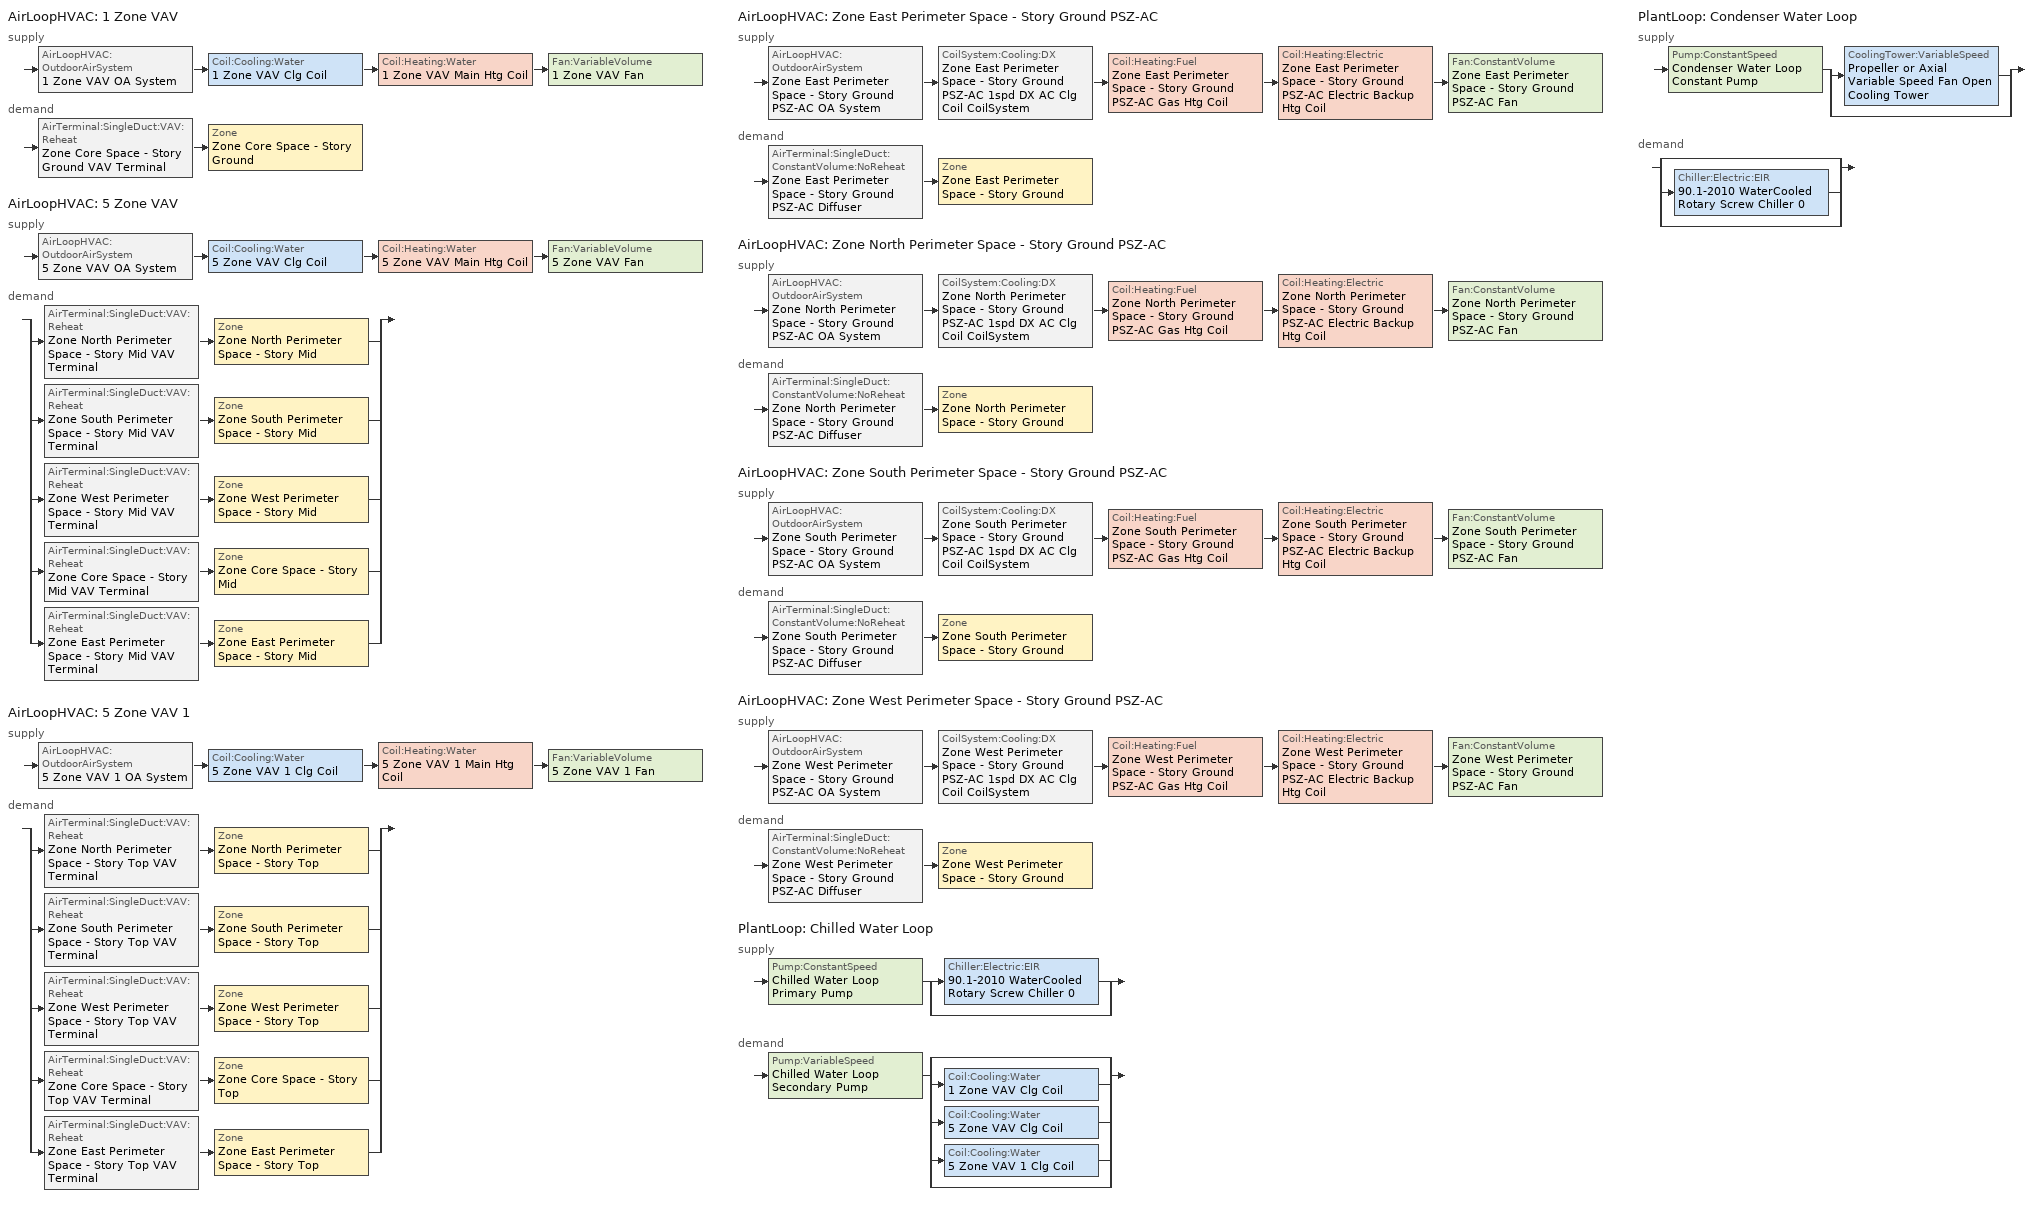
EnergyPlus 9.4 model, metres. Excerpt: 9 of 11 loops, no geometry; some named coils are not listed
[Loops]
AirLoopHVAC '1 Zone VAV'
 supply: AirLoopHVAC:OutdoorAirSystem '1 Zone VAV OA System' > Coil:Cooling:Water '1 Zone VAV Clg Coil' > Coil:Heating:Water '1 Zone VAV Main Htg Coil' > Fan:VariableVolume '1 Zone VAV Fan'
 demand: AirTerminal:SingleDuct:VAV:Reheat 'Zone Core Space - Story Ground VAV Terminal' > Zone 'Zone Core Space - Story Ground'
AirLoopHVAC '5 Zone VAV'
 supply: AirLoopHVAC:OutdoorAirSystem '5 Zone VAV OA System' > Coil:Cooling:Water '5 Zone VAV Clg Coil' > Coil:Heating:Water '5 Zone VAV Main Htg Coil' > Fan:VariableVolume '5 Zone VAV Fan'
 demand: split
  | AirTerminal:SingleDuct:VAV:Reheat 'Zone North Perimeter Space - Story Mid VAV Terminal' > Zone 'Zone North Perimeter Space - Story Mid'
  | AirTerminal:SingleDuct:VAV:Reheat 'Zone South Perimeter Space - Story Mid VAV Terminal' > Zone 'Zone South Perimeter Space - Story Mid'
  | AirTerminal:SingleDuct:VAV:Reheat 'Zone West Perimeter Space - Story Mid VAV Terminal' > Zone 'Zone West Perimeter Space - Story Mid'
  | AirTerminal:SingleDuct:VAV:Reheat 'Zone Core Space - Story Mid VAV Terminal' > Zone 'Zone Core Space - Story Mid'
  | AirTerminal:SingleDuct:VAV:Reheat 'Zone East Perimeter Space - Story Mid VAV Terminal' > Zone 'Zone East Perimeter Space - Story Mid'
AirLoopHVAC '5 Zone VAV 1'
 supply: AirLoopHVAC:OutdoorAirSystem '5 Zone VAV 1 OA System' > Coil:Cooling:Water '5 Zone VAV 1 Clg Coil' > Coil:Heating:Water '5 Zone VAV 1 Main Htg Coil' > Fan:VariableVolume '5 Zone VAV 1 Fan'
 demand: split
  | AirTerminal:SingleDuct:VAV:Reheat 'Zone North Perimeter Space - Story Top VAV Terminal' > Zone 'Zone North Perimeter Space - Story Top'
  | AirTerminal:SingleDuct:VAV:Reheat 'Zone South Perimeter Space - Story Top VAV Terminal' > Zone 'Zone South Perimeter Space - Story Top'
  | AirTerminal:SingleDuct:VAV:Reheat 'Zone West Perimeter Space - Story Top VAV Terminal' > Zone 'Zone West Perimeter Space - Story Top'
  | AirTerminal:SingleDuct:VAV:Reheat 'Zone Core Space - Story Top VAV Terminal' > Zone 'Zone Core Space - Story Top'
  | AirTerminal:SingleDuct:VAV:Reheat 'Zone East Perimeter Space - Story Top VAV Terminal' > Zone 'Zone East Perimeter Space - Story Top'
AirLoopHVAC 'Zone East Perimeter Space - Story Ground PSZ-AC'
 supply: AirLoopHVAC:OutdoorAirSystem 'Zone East Perimeter Space - Story Ground PSZ-AC OA System' > CoilSystem:Cooling:DX 'Zone East Perimeter Space - Story Ground PSZ-AC 1spd DX AC Clg Coil CoilSystem' > Coil:Heating:Fuel 'Zone East Perimeter Space - Story Ground PSZ-AC Gas Htg Coil' > Coil:Heating:Electric 'Zone East Perimeter Space - Story Ground PSZ-AC Electric Backup Htg Coil' > Fan:ConstantVolume 'Zone East Perimeter Space - Story Ground PSZ-AC Fan'
 demand: AirTerminal:SingleDuct:ConstantVolume:NoReheat 'Zone East Perimeter Space - Story Ground PSZ-AC Diffuser' > Zone 'Zone East Perimeter Space - Story Ground'
AirLoopHVAC 'Zone North Perimeter Space - Story Ground PSZ-AC'
 supply: AirLoopHVAC:OutdoorAirSystem 'Zone North Perimeter Space - Story Ground PSZ-AC OA System' > CoilSystem:Cooling:DX 'Zone North Perimeter Space - Story Ground PSZ-AC 1spd DX AC Clg Coil CoilSystem' > Coil:Heating:Fuel 'Zone North Perimeter Space - Story Ground PSZ-AC Gas Htg Coil' > Coil:Heating:Electric 'Zone North Perimeter Space - Story Ground PSZ-AC Electric Backup Htg Coil' > Fan:ConstantVolume 'Zone North Perimeter Space - Story Ground PSZ-AC Fan'
 demand: AirTerminal:SingleDuct:ConstantVolume:NoReheat 'Zone North Perimeter Space - Story Ground PSZ-AC Diffuser' > Zone 'Zone North Perimeter Space - Story Ground'
AirLoopHVAC 'Zone South Perimeter Space - Story Ground PSZ-AC'
 supply: AirLoopHVAC:OutdoorAirSystem 'Zone South Perimeter Space - Story Ground PSZ-AC OA System' > CoilSystem:Cooling:DX 'Zone South Perimeter Space - Story Ground PSZ-AC 1spd DX AC Clg Coil CoilSystem' > Coil:Heating:Fuel 'Zone South Perimeter Space - Story Ground PSZ-AC Gas Htg Coil' > Coil:Heating:Electric 'Zone South Perimeter Space - Story Ground PSZ-AC Electric Backup Htg Coil' > Fan:ConstantVolume 'Zone South Perimeter Space - Story Ground PSZ-AC Fan'
 demand: AirTerminal:SingleDuct:ConstantVolume:NoReheat 'Zone South Perimeter Space - Story Ground PSZ-AC Diffuser' > Zone 'Zone South Perimeter Space - Story Ground'
AirLoopHVAC 'Zone West Perimeter Space - Story Ground PSZ-AC'
 supply: AirLoopHVAC:OutdoorAirSystem 'Zone West Perimeter Space - Story Ground PSZ-AC OA System' > CoilSystem:Cooling:DX 'Zone West Perimeter Space - Story Ground PSZ-AC 1spd DX AC Clg Coil CoilSystem' > Coil:Heating:Fuel 'Zone West Perimeter Space - Story Ground PSZ-AC Gas Htg Coil' > Coil:Heating:Electric 'Zone West Perimeter Space - Story Ground PSZ-AC Electric Backup Htg Coil' > Fan:ConstantVolume 'Zone West Perimeter Space - Story Ground PSZ-AC Fan'
 demand: AirTerminal:SingleDuct:ConstantVolume:NoReheat 'Zone West Perimeter Space - Story Ground PSZ-AC Diffuser' > Zone 'Zone West Perimeter Space - Story Ground'
PlantLoop 'Chilled Water Loop'
 supply: Pump:ConstantSpeed 'Chilled Water Loop Primary Pump' > split
  | Chiller:Electric:EIR '90.1-2010 WaterCooled  Rotary Screw Chiller 0'
  | bypass
 demand: Pump:VariableSpeed 'Chilled Water Loop Secondary Pump' > split
  | bypass
  | Coil:Cooling:Water '1 Zone VAV Clg Coil'
  | Coil:Cooling:Water '5 Zone VAV Clg Coil'
  | Coil:Cooling:Water '5 Zone VAV 1 Clg Coil'
  | bypass
PlantLoop 'Condenser Water Loop'
 supply: Pump:ConstantSpeed 'Condenser Water Loop Constant Pump' > split
  | CoolingTower:VariableSpeed 'Propeller or Axial Variable Speed Fan Open Cooling Tower'
  | bypass
 demand: split
  | bypass
  | Chiller:Electric:EIR '90.1-2010 WaterCooled  Rotary Screw Chiller 0'
  | bypass
[ZoneControl:Thermostat] Temperature Difference Between Cutout And Setpoint {deltaC}=0
Name | Zone or ZoneList | Control Type Schedule | Control 1
Zone Core Space - Story Ground Thermostat | Zone Core Space - Story Ground | Zone Core Space - Story Ground Thermostat Schedule | Office WholeBuilding - Md Office - 90.1-2010 Thermostat
Zone Core Space - Story Mid Thermostat | Zone Core Space - Story Mid | Zone Core Space - Story Mid Thermostat Schedule | Office WholeBuilding - Md Office - 90.1-2010 Thermostat 1
Zone Core Space - Story Top Thermostat | Zone Core Space - Story Top | Zone Core Space - Story Top Thermostat Schedule | Office WholeBuilding - Md Office - 90.1-2010 Thermostat 2
Zone East Perimeter Space - Story Ground Thermostat | Zone East Perimeter Space - Story Ground | Zone East Perimeter Space - Story Ground Thermostat Schedule | Office WholeBuilding - Md Office - 90.1-2010 Thermostat 3
Zone East Perimeter Space - Story Mid Thermostat | Zone East Perimeter Space - Story Mid | Zone East Perimeter Space - Story Mid Thermostat Schedule | Office WholeBuilding - Md Office - 90.1-2010 Thermostat 4
Zone East Perimeter Space - Story Top Thermostat | Zone East Perimeter Space - Story Top | Zone East Perimeter Space - Story Top Thermostat Schedule | Office WholeBuilding - Md Office - 90.1-2010 Thermostat 5
Zone North Perimeter Space - Story Ground Thermostat | Zone North Perimeter Space - Story Ground | Zone North Perimeter Space - Story Ground Thermostat Schedule | Office WholeBuilding - Md Office - 90.1-2010 Thermostat 6
Zone North Perimeter Space - Story Mid Thermostat | Zone North Perimeter Space - Story Mid | Zone North Perimeter Space - Story Mid Thermostat Schedule | Office WholeBuilding - Md Office - 90.1-2010 Thermostat 7
Zone North Perimeter Space - Story Top Thermostat | Zone North Perimeter Space - Story Top | Zone North Perimeter Space - Story Top Thermostat Schedule | Office WholeBuilding - Md Office - 90.1-2010 Thermostat 8
Zone South Perimeter Space - Story Ground Thermostat | Zone South Perimeter Space - Story Ground | Zone South Perimeter Space - Story Ground Thermostat Schedule | Office WholeBuilding - Md Office - 90.1-2010 Thermostat 9
Zone South Perimeter Space - Story Mid Thermostat | Zone South Perimeter Space - Story Mid | Zone South Perimeter Space - Story Mid Thermostat Schedule | Office WholeBuilding - Md Office - 90.1-2010 Thermostat 10
Zone South Perimeter Space - Story Top Thermostat | Zone South Perimeter Space - Story Top | Zone South Perimeter Space - Story Top Thermostat Schedule | Office WholeBuilding - Md Office - 90.1-2010 Thermostat 11
Zone West Perimeter Space - Story Ground Thermostat | Zone West Perimeter Space - Story Ground | Zone West Perimeter Space - Story Ground Thermostat Schedule | Office WholeBuilding - Md Office - 90.1-2010 Thermostat 12
Zone West Perimeter Space - Story Mid Thermostat | Zone West Perimeter Space - Story Mid | Zone West Perimeter Space - Story Mid Thermostat Schedule | Office WholeBuilding - Md Office - 90.1-2010 Thermostat 13
Zone West Perimeter Space - Story Top Thermostat | Zone West Perimeter Space - Story Top | Zone West Perimeter Space - Story Top Thermostat Schedule | Office WholeBuilding - Md Office - 90.1-2010 Thermostat 14
[ThermostatSetpoint:DualSetpoint] Heating Setpoint Temperature Schedule=OfficeMedium HTGSETP_SCH_PACU_VAV_bot; Cooling Setpoint Temperature Schedule=OfficeMedium CLGSETP_SCH_NO_SETBACK
Office WholeBuilding - Md Office - 90.1-2010 Thermostat; Office WholeBuilding - Md Office - 90.1-2010 Thermostat 1; Office WholeBuilding - Md Office - 90.1-2010 Thermostat 2; Office WholeBuilding - Md Office - 90.1-2010 Thermostat 3; Office WholeBuilding - Md Office - 90.1-2010 Thermostat 4; Office WholeBuilding - Md Office - 90.1-2010 Thermostat 5; Office WholeBuilding - Md Office - 90.1-2010 Thermostat 6; Office WholeBuilding - Md Office - 90.1-2010 Thermostat 7; Office WholeBuilding - Md Office - 90.1-2010 Thermostat 8; Office WholeBuilding - Md Office - 90.1-2010 Thermostat 9; Office WholeBuilding - Md Office - 90.1-2010 Thermostat 10; Office WholeBuilding - Md Office - 90.1-2010 Thermostat 11; Office WholeBuilding - Md Office - 90.1-2010 Thermostat 12; Office WholeBuilding - Md Office - 90.1-2010 Thermostat 13; Office WholeBuilding - Md Office - 90.1-2010 Thermostat 14
[AirTerminal:SingleDuct:VAV:Reheat] Availability Schedule=Always On Discrete; Maximum Air Flow Rate {m3/s}=Autosize; Zone Minimum Air Flow Input Method=Constant; Constant Minimum Air Flow Fraction=0.2; Fixed Minimum Air Flow Rate {m3/s}=0; Maximum Hot Water or Steam Flow Rate {m3/s}=Autosize; Minimum Hot Water or Steam Flow Rate {m3/s}=0; Convergence Tolerance=0.001; Damper Heating Action=ReverseWithLimits; Maximum Flow per Zone Floor Area During Reheat {m3/s-m2}=Autocalculate; Maximum Flow Fraction During Reheat=0.5; Maximum Reheat Air Temperature {C}=40
Name | Reheat Coil
Zone Core Space - Story Ground VAV Terminal | Zone Core Space - Story Ground Reheat Coil
Zone Core Space - Story Mid VAV Terminal | Zone Core Space - Story Mid Reheat Coil
Zone Core Space - Story Top VAV Terminal | Zone Core Space - Story Top Reheat Coil
Zone East Perimeter Space - Story Mid VAV Terminal | Zone East Perimeter Space - Story Mid Reheat Coil
Zone East Perimeter Space - Story Top VAV Terminal | Zone East Perimeter Space - Story Top Reheat Coil
Zone North Perimeter Space - Story Mid VAV Terminal | Zone North Perimeter Space - Story Mid Reheat Coil
Zone North Perimeter Space - Story Top VAV Terminal | Zone North Perimeter Space - Story Top Reheat Coil
Zone South Perimeter Space - Story Mid VAV Terminal | Zone South Perimeter Space - Story Mid Reheat Coil
Zone South Perimeter Space - Story Top VAV Terminal | Zone South Perimeter Space - Story Top Reheat Coil
Zone West Perimeter Space - Story Mid VAV Terminal | Zone West Perimeter Space - Story Mid Reheat Coil
Zone West Perimeter Space - Story Top VAV Terminal | Zone West Perimeter Space - Story Top Reheat Coil
[Coil:Heating:Water] Availability Schedule=Always On Discrete; U-Factor Times Area Value {W/K}=Autosize; Maximum Water Flow Rate {m3/s}=Autosize; Performance Input Method=UFactorTimesAreaAndDesignWaterFlowRate; Rated Capacity {W}=Autosize; Rated Inlet Water Temperature {C}=82.2222; Rated Inlet Air Temperature {C}=7.22222; Rated Outlet Water Temperature {C}=71.1111; Rated Outlet Air Temperature {C}=12.7778; Rated Ratio for Air and Water Convection=0.5
1 Zone VAV Main Htg Coil; 5 Zone VAV Main Htg Coil; 5 Zone VAV 1 Main Htg Coil
[Zone equipment]
Zone Core Space - Story Ground: Zone Core Space - Story Ground VAV Terminal
Zone Core Space - Story Mid: Zone Core Space - Story Mid VAV Terminal
Zone Core Space - Story Top: Zone Core Space - Story Top VAV Terminal
Zone East Perimeter Space - Story Ground: Zone East Perimeter Space - Story Ground PSZ-AC Diffuser
Zone East Perimeter Space - Story Mid: Zone East Perimeter Space - Story Mid VAV Terminal
Zone East Perimeter Space - Story Top: Zone East Perimeter Space - Story Top VAV Terminal
Zone North Perimeter Space - Story Ground: Zone North Perimeter Space - Story Ground PSZ-AC Diffuser
Zone North Perimeter Space - Story Mid: Zone North Perimeter Space - Story Mid VAV Terminal
Zone North Perimeter Space - Story Top: Zone North Perimeter Space - Story Top VAV Terminal
Zone South Perimeter Space - Story Ground: Zone South Perimeter Space - Story Ground PSZ-AC Diffuser
Zone South Perimeter Space - Story Mid: Zone South Perimeter Space - Story Mid VAV Terminal
Zone South Perimeter Space - Story Top: Zone South Perimeter Space - Story Top VAV Terminal
Zone West Perimeter Space - Story Ground: Zone West Perimeter Space - Story Ground PSZ-AC Diffuser
Zone West Perimeter Space - Story Mid: Zone West Perimeter Space - Story Mid VAV Terminal
Zone West Perimeter Space - Story Top: Zone West Perimeter Space - Story Top VAV Terminal
[Sizing:Zone] Zone Cooling Design Supply Air Temperature Input Method=SupplyAirTemperature; Zone Cooling Design Supply Air Temperature {C}=12.7778; Zone Cooling Design Supply Air Temperature Difference {deltaC}=11.11; Zone Heating Design Supply Air Temperature Input Method=SupplyAirTemperature; Zone Heating Design Supply Air Temperature Difference {deltaC}=11.11; Zone Cooling Design Supply Air Humidity Ratio {kgWater/kgDryAir}=0.0085; Zone Heating Design Supply Air Humidity Ratio {kgWater/kgDryAir}=0.008; Design Specification Outdoor Air Object=Office WholeBuilding - Md Office Ventilation; Cooling Design Air Flow Rate {m3/s}=0; Cooling Minimum Air Flow per Zone Floor Area {m3/s-m2}=0.000762; Cooling Minimum Air Flow {m3/s}=0; Cooling Minimum Air Flow Fraction=0; Heating Design Air Flow Method=DesignDay; Heating Design Air Flow Rate {m3/s}=0; Heating Maximum Air Flow per Zone Floor Area {m3/s-m2}=0.002032; Heating Maximum Air Flow {m3/s}=0.141576; Heating Maximum Air Flow Fraction=0.3; Account for Dedicated Outdoor Air System=No
Name | Zone Heating Design Supply Air Temperature {C} | Cooling Design Air Flow Method
Zone Core Space - Story Ground; Zone Core Space - Story Mid; Zone Core Space - Story Top; Zone East Perimeter Space - Story Mid; Zone East Perimeter Space - Story Top; Zone North Perimeter Space - Story Mid; Zone North Perimeter Space - Story Top; Zone South Perimeter Space - Story Mid; Zone South Perimeter Space - Story Top; Zone West Perimeter Space - Story Mid; Zone West Perimeter Space - Story Top | 40 | DesignDayWithLimit
Zone East Perimeter Space - Story Ground; Zone North Perimeter Space - Story Ground; Zone South Perimeter Space - Story Ground; Zone West Perimeter Space - Story Ground | 50 | DesignDay
[Controller:MechanicalVentilation] Availability Schedule=Always On Discrete; Demand Controlled Ventilation=No; System Outdoor Air Method=ZoneSum; Design Specification Outdoor Air Object Name 1=Office WholeBuilding - Md Office Ventilation
1 Zone VAV Vent Controller: Zone or ZoneList Name 1=Zone Core Space - Story Ground
5 Zone VAV Vent Controller: Zone or ZoneList Name 1=Zone Core Space - Story Mid; Zone or ZoneList Name 2=Zone East Perimeter Space - Story Mid; Design Specification Outdoor Air Object Name 2=Office WholeBuilding - Md Office Ventilation; Zone or ZoneList Name 3=Zone North Perimeter Space - Story Mid; Design Specification Outdoor Air Object Name 3=Office WholeBuilding - Md Office Ventilation; Zone or ZoneList Name 4=Zone South Perimeter Space - Story Mid; Design Specification Outdoor Air Object Name 4=Office WholeBuilding - Md Office Ventilation; Zone or ZoneList Name 5=Zone West Perimeter Space - Story Mid; Design Specification Outdoor Air Object Name 5=Office WholeBuilding - Md Office Ventilation
5 Zone VAV 1 Vent Controller: Zone or ZoneList Name 1=Zone Core Space - Story Top; Zone or ZoneList Name 2=Zone East Perimeter Space - Story Top; Design Specification Outdoor Air Object Name 2=Office WholeBuilding - Md Office Ventilation; Zone or ZoneList Name 3=Zone North Perimeter Space - Story Top; Design Specification Outdoor Air Object Name 3=Office WholeBuilding - Md Office Ventilation; Zone or ZoneList Name 4=Zone South Perimeter Space - Story Top; Design Specification Outdoor Air Object Name 4=Office WholeBuilding - Md Office Ventilation; Zone or ZoneList Name 5=Zone West Perimeter Space - Story Top; Design Specification Outdoor Air Object Name 5=Office WholeBuilding - Md Office Ventilation
Controller Mechanical Ventilation 1: Zone or ZoneList Name 1=Zone East Perimeter Space - Story Ground
Controller Mechanical Ventilation 2: Zone or ZoneList Name 1=Zone North Perimeter Space - Story Ground
Controller Mechanical Ventilation 3: Zone or ZoneList Name 1=Zone South Perimeter Space - Story Ground
Controller Mechanical Ventilation 4: Zone or ZoneList Name 1=Zone West Perimeter Space - Story Ground
[DesignSpecification:OutdoorAir]
Office WholeBuilding - Md Office Ventilation: Outdoor Air Method=Sum; Outdoor Air Flow per Person {m3/s-person}=0; Outdoor Air Flow per Zone Floor Area {m3/s-m2}=0.0004318; Outdoor Air Flow per Zone {m3/s}=0; Outdoor Air Flow Air Changes per Hour {1/hr}=0
[AirTerminal:SingleDuct:ConstantVolume:NoReheat] Availability Schedule=Always On Discrete; Maximum Air Flow Rate {m3/s}=AutoSize
Zone East Perimeter Space - Story Ground PSZ-AC Diffuser; Zone North Perimeter Space - Story Ground PSZ-AC Diffuser; Zone South Perimeter Space - Story Ground PSZ-AC Diffuser; Zone West Perimeter Space - Story Ground PSZ-AC Diffuser
[AirLoopHVAC] Design Supply Air Flow Rate {m3/s}=AutoSize; Design Return Air Flow Fraction of Supply Air Flow=1
1 Zone VAV; 5 Zone VAV; 5 Zone VAV 1; Zone East Perimeter Space - Story Ground PSZ-AC; Zone North Perimeter Space - Story Ground PSZ-AC; Zone South Perimeter Space - Story Ground PSZ-AC; Zone West Perimeter Space - Story Ground PSZ-AC
[Sizing:System] Type of Load to Size On=Sensible; Design Outdoor Air Flow Rate {m3/s}=Autosize; Preheat Design Temperature {C}=7.22222; Preheat Design Humidity Ratio {kgWater/kgDryAir}=0.008; Precool Design Temperature {C}=12.7778; Precool Design Humidity Ratio {kgWater/kgDryAir}=0.008; Central Cooling Design Supply Air Temperature {C}=12.7778; Type of Zone Sum to Use=Coincident; 100% Outdoor Air in Cooling=No; 100% Outdoor Air in Heating=No; Central Cooling Design Supply Air Humidity Ratio {kgWater/kgDryAir}=0.0085; Central Heating Design Supply Air Humidity Ratio {kgWater/kgDryAir}=0.008; Cooling Supply Air Flow Rate Method=DesignDay; Cooling Supply Air Flow Rate {m3/s}=0; Cooling Supply Air Flow Rate Per Floor Area {m3/s-m2}=0.00996765; Cooling Fraction of Autosized Cooling Supply Air Flow Rate=1; Cooling Supply Air Flow Rate Per Unit Cooling Capacity {m3/s-W}=3.94755e-05; Heating Supply Air Flow Rate Method=DesignDay; Heating Supply Air Flow Rate {m3/s}=0; Heating Supply Air Flow Rate Per Floor Area {m3/s-m2}=0.00996765; Heating Fraction of Autosized Heating Supply Air Flow Rate=1; Heating Fraction of Autosized Cooling Supply Air Flow Rate=1; Heating Supply Air Flow Rate Per Unit Heating Capacity {m3/s-W}=3.15882e-05; System Outdoor Air Method=ZoneSum; Zone Maximum Outdoor Air Fraction=1; Cooling Design Capacity Method=CoolingDesignCapacity; Cooling Design Capacity {W}=Autosize; Cooling Design Capacity Per Floor Area {W/m2}=234.7; Fraction of Autosized Cooling Design Capacity=1; Heating Design Capacity Method=HeatingDesignCapacity; Heating Design Capacity {W}=Autosize; Heating Design Capacity Per Floor Area {W/m2}=157; Fraction of Autosized Heating Design Capacity=1; Central Cooling Capacity Control Method=OnOff
Name | Central Heating Maximum System Air Flow Ratio | Central Heating Design Supply Air Temperature {C}
1 Zone VAV; 5 Zone VAV; 5 Zone VAV 1 | 0.3 | 12.7778
Zone East Perimeter Space - Story Ground PSZ-AC; Zone North Perimeter Space - Story Ground PSZ-AC; Zone South Perimeter Space - Story Ground PSZ-AC; Zone West Perimeter Space - Story Ground PSZ-AC | 1 | 50
[Controller:WaterCoil] Control Variable=Temperature; Actuator Variable=Flow; Maximum Actuated Flow {m3/s}=Autosize; Minimum Actuated Flow {m3/s}=0
Name | Action | Controller Convergence Tolerance {deltaC}
1 Zone VAV Clg Coil Controller; 5 Zone VAV Clg Coil Controller; 5 Zone VAV 1 Clg Coil Controller | Reverse | Autosize
1 Zone VAV Main Htg Coil Controller; 5 Zone VAV Main Htg Coil Controller; 5 Zone VAV 1 Main Htg Coil Controller | Normal | 0.1
[Controller:OutdoorAir] Minimum Outdoor Air Flow Rate {m3/s}=Autosize; Maximum Outdoor Air Flow Rate {m3/s}=Autosize; Economizer Control Type=NoEconomizer; Economizer Control Action Type=ModulateFlow; Economizer Maximum Limit Dry-Bulb Temperature {C}=28; Economizer Maximum Limit Enthalpy {J/kg}=64000; Lockout Type=NoLockout; Minimum Limit Type=FixedMinimum; High Humidity Control=No; Control High Indoor Humidity Based on Outdoor Humidity Ratio=Yes; Heat Recovery Bypass Control Type=BypassWhenWithinEconomizerLimits
Name | Mechanical Ventilation Controller | Minimum Outdoor Air Schedule
1 Zone VAV OA Controller | 1 Zone VAV Vent Controller
5 Zone VAV OA Controller | 5 Zone VAV Vent Controller
5 Zone VAV 1 OA Controller | 5 Zone VAV 1 Vent Controller
Zone East Perimeter Space - Story Ground PSZ-AC OA System Controller | Controller Mechanical Ventilation 1 | Always On Discrete
Zone North Perimeter Space - Story Ground PSZ-AC OA System Controller | Controller Mechanical Ventilation 2 | Always On Discrete
Zone South Perimeter Space - Story Ground PSZ-AC OA System Controller | Controller Mechanical Ventilation 3 | Always On Discrete
Zone West Perimeter Space - Story Ground PSZ-AC OA System Controller | Controller Mechanical Ventilation 4 | Always On Discrete
[SetpointManager:MixedAir] Control Variable=Temperature
Name | Setpoint Node or NodeList
1 Zone VAV Mixed Air Node OS Default SPM | 1 Zone VAV Mixed Air Node
1 Zone VAV Clg Coil Outlet Air Node OS Default SPM | 1 Zone VAV Clg Coil Outlet Air Node
1 Zone VAV Main Htg Coil Outlet Air Node OS Default SPM | 1 Zone VAV Main Htg Coil Outlet Air Node
5 Zone VAV Mixed Air Node OS Default SPM | 5 Zone VAV Mixed Air Node
5 Zone VAV Clg Coil Outlet Air Node OS Default SPM | 5 Zone VAV Clg Coil Outlet Air Node
5 Zone VAV Main Htg Coil Outlet Air Node OS Default SPM | 5 Zone VAV Main Htg Coil Outlet Air Node
5 Zone VAV 1 Mixed Air Node OS Default SPM | 5 Zone VAV 1 Mixed Air Node
5 Zone VAV 1 Clg Coil Outlet Air Node OS Default SPM | 5 Zone VAV 1 Clg Coil Outlet Air Node
5 Zone VAV 1 Main Htg Coil Outlet Air Node OS Default SPM | 5 Zone VAV 1 Main Htg Coil Outlet Air Node
Zone East Perimeter Space - Story Ground PSZ-AC Mixed Air Node OS Default SPM | Zone East Perimeter Space - Story Ground PSZ-AC Mixed Air Node
Zone East Perimeter Space - Story Ground PSZ-AC 1spd DX AC Clg Coil Outlet Air Node OS Default SPM | Zone East Perimeter Space - Story Ground PSZ-AC 1spd DX AC Clg Coil Outlet Air Node
Zone East Perimeter Space - Story Ground PSZ-AC Gas Htg Coil Outlet Air Node OS Default SPM | Zone East Perimeter Space - Story Ground PSZ-AC Gas Htg Coil Outlet Air Node
Zone East Perimeter Space - Story Ground PSZ-AC Electric Backup Htg Coil Outlet Air Node OS Default SPM | Zone East Perimeter Space - Story Ground PSZ-AC Electric Backup Htg Coil Outlet Air Node
Zone North Perimeter Space - Story Ground PSZ-AC Mixed Air Node OS Default SPM | Zone North Perimeter Space - Story Ground PSZ-AC Mixed Air Node
Zone North Perimeter Space - Story Ground PSZ-AC 1spd DX AC Clg Coil Outlet Air Node OS Default SPM | Zone North Perimeter Space - Story Ground PSZ-AC 1spd DX AC Clg Coil Outlet Air Node
Zone North Perimeter Space - Story Ground PSZ-AC Gas Htg Coil Outlet Air Node OS Default SPM | Zone North Perimeter Space - Story Ground PSZ-AC Gas Htg Coil Outlet Air Node
Zone North Perimeter Space - Story Ground PSZ-AC Electric Backup Htg Coil Outlet Air Node OS Default SPM | Zone North Perimeter Space - Story Ground PSZ-AC Electric Backup Htg Coil Outlet Air Node
Zone South Perimeter Space - Story Ground PSZ-AC Mixed Air Node OS Default SPM | Zone South Perimeter Space - Story Ground PSZ-AC Mixed Air Node
Zone South Perimeter Space - Story Ground PSZ-AC 1spd DX AC Clg Coil Outlet Air Node OS Default SPM | Zone South Perimeter Space - Story Ground PSZ-AC 1spd DX AC Clg Coil Outlet Air Node
Zone South Perimeter Space - Story Ground PSZ-AC Gas Htg Coil Outlet Air Node OS Default SPM | Zone South Perimeter Space - Story Ground PSZ-AC Gas Htg Coil Outlet Air Node
Zone South Perimeter Space - Story Ground PSZ-AC Electric Backup Htg Coil Outlet Air Node OS Default SPM | Zone South Perimeter Space - Story Ground PSZ-AC Electric Backup Htg Coil Outlet Air Node
Zone West Perimeter Space - Story Ground PSZ-AC Mixed Air Node OS Default SPM | Zone West Perimeter Space - Story Ground PSZ-AC Mixed Air Node
Zone West Perimeter Space - Story Ground PSZ-AC 1spd DX AC Clg Coil Outlet Air Node OS Default SPM | Zone West Perimeter Space - Story Ground PSZ-AC 1spd DX AC Clg Coil Outlet Air Node
Zone West Perimeter Space - Story Ground PSZ-AC Gas Htg Coil Outlet Air Node OS Default SPM | Zone West Perimeter Space - Story Ground PSZ-AC Gas Htg Coil Outlet Air Node
Zone West Perimeter Space - Story Ground PSZ-AC Electric Backup Htg Coil Outlet Air Node OS Default SPM | Zone West Perimeter Space - Story Ground PSZ-AC Electric Backup Htg Coil Outlet Air Node
[Coil:Cooling:Water] Availability Schedule=Always On Discrete; Design Water Flow Rate {m3/s}=Autosize; Design Air Flow Rate {m3/s}=Autosize; Design Inlet Water Temperature {C}=Autosize; Design Inlet Air Temperature {C}=Autosize; Design Outlet Air Temperature {C}=Autosize; Design Inlet Air Humidity Ratio {kgWater/kgDryAir}=Autosize; Design Outlet Air Humidity Ratio {kgWater/kgDryAir}=Autosize; Type of Analysis=SimpleAnalysis; Heat Exchanger Configuration=CrossFlow
1 Zone VAV Clg Coil; 5 Zone VAV Clg Coil; 5 Zone VAV 1 Clg Coil
[Fan:VariableVolume] Availability Schedule=Always On Discrete; Fan Total Efficiency=0.62; Pressure Rise {Pa}=996.356; Maximum Flow Rate {m3/s}=AutoSize; Fan Power Minimum Flow Rate Input Method=Fraction; Fan Power Minimum Flow Fraction=0.25; Fan Power Minimum Air Flow Rate {m3/s}=0; Motor Efficiency=0.9; Motor In Airstream Fraction=1; Fan Power Coefficient 1=0.0407599; Fan Power Coefficient 2=0.088045; Fan Power Coefficient 3=-0.0729261; Fan Power Coefficient 4=0.94374; Fan Power Coefficient 5=0
1 Zone VAV Fan; 5 Zone VAV Fan; 5 Zone VAV 1 Fan
[SetpointManager:Scheduled] Control Variable=Temperature
Name | Schedule | Setpoint Node or NodeList
1 Zone VAV Supply Air Setpoint Manager | Supply Air Temp - 55.0F | 1 Zone VAV Supply Outlet Node
5 Zone VAV Supply Air Setpoint Manager | Supply Air Temp - 55.0F 1 | 5 Zone VAV Supply Outlet Node
5 Zone VAV 1 Supply Air Setpoint Manager | Supply Air Temp - 55.0F 2 | 5 Zone VAV 1 Supply Outlet Node
Chilled Water Loop Setpoint Manager | Chilled Water Loop Temp - 44F | Chilled Water Loop Supply Outlet Node
[CoilSystem:Cooling:DX] Availability Schedule=Always On Discrete
Name | Cooling Coil
Zone East Perimeter Space - Story Ground PSZ-AC 1spd DX AC Clg Coil CoilSystem | Zone East Perimeter Space - Story Ground PSZ-AC 1spd DX AC Clg Coil
Zone North Perimeter Space - Story Ground PSZ-AC 1spd DX AC Clg Coil CoilSystem | Zone North Perimeter Space - Story Ground PSZ-AC 1spd DX AC Clg Coil
Zone South Perimeter Space - Story Ground PSZ-AC 1spd DX AC Clg Coil CoilSystem | Zone South Perimeter Space - Story Ground PSZ-AC 1spd DX AC Clg Coil
Zone West Perimeter Space - Story Ground PSZ-AC 1spd DX AC Clg Coil CoilSystem | Zone West Perimeter Space - Story Ground PSZ-AC 1spd DX AC Clg Coil
[Coil:Cooling:DX:SingleSpeed] Availability Schedule=Always On Discrete; Gross Rated Total Cooling Capacity {W}=Autosize; Gross Rated Sensible Heat Ratio=Autosize; Gross Rated Cooling COP {W/W}=3; Rated Air Flow Rate {m3/s}=Autosize; Rated Evaporator Fan Power Per Volume Flow Rate {W/(m3/s)}=773.3; Minimum Outdoor Dry-Bulb Temperature for Compressor Operation {C}=-25; Condenser Type=AirCooled; Evaporative Condenser Effectiveness=0; Evaporative Condenser Air Flow Rate {m3/s}=Autosize; Evaporative Condenser Pump Rated Power Consumption {W}=Autosize; Crankcase Heater Capacity {W}=0; Maximum Outdoor Dry-Bulb Temperature for Crankcase Heater Operation {C}=0; Basin Heater Capacity {W/K}=0; Basin Heater Setpoint Temperature {C}=10
Name | Total Cooling Capacity Function of Temperature Curve | Total Cooling Capacity Function of Flow Fraction Curve | Energy Input Ratio Function of Temperature Curve | Energy Input Ratio Function of Flow Fraction Curve | Part Load Fraction Correlation Curve
Zone East Perimeter Space - Story Ground PSZ-AC 1spd DX AC Clg Coil | Curve Biquadratic 5 | Curve Quadratic 5 | Curve Biquadratic 6 | Curve Quadratic 6 | Curve Quadratic 7
Zone North Perimeter Space - Story Ground PSZ-AC 1spd DX AC Clg Coil | Curve Biquadratic 9 | Curve Quadratic 11 | Curve Biquadratic 10 | Curve Quadratic 12 | Curve Quadratic 13
Zone South Perimeter Space - Story Ground PSZ-AC 1spd DX AC Clg Coil | Curve Biquadratic 13 | Curve Quadratic 17 | Curve Biquadratic 14 | Curve Quadratic 18 | Curve Quadratic 19
Zone West Perimeter Space - Story Ground PSZ-AC 1spd DX AC Clg Coil | Curve Biquadratic 17 | Curve Quadratic 23 | Curve Biquadratic 18 | Curve Quadratic 24 | Curve Quadratic 25
[Coil:Heating:Fuel] Availability Schedule=Always On Discrete; Fuel Type=NaturalGas; Burner Efficiency=0.8; Nominal Capacity {W}=AutoSize; Parasitic Electric Load {W}=0; Parasitic Fuel Load {W}=0
Zone East Perimeter Space - Story Ground PSZ-AC Gas Htg Coil; Zone North Perimeter Space - Story Ground PSZ-AC Gas Htg Coil; Zone South Perimeter Space - Story Ground PSZ-AC Gas Htg Coil; Zone West Perimeter Space - Story Ground PSZ-AC Gas Htg Coil
[Coil:Heating:Electric] Availability Schedule=Always On Discrete; Efficiency=1; Nominal Capacity {W}=Autosize
Zone East Perimeter Space - Story Ground PSZ-AC Electric Backup Htg Coil; Zone North Perimeter Space - Story Ground PSZ-AC Electric Backup Htg Coil; Zone South Perimeter Space - Story Ground PSZ-AC Electric Backup Htg Coil; Zone West Perimeter Space - Story Ground PSZ-AC Electric Backup Htg Coil
[Fan:ConstantVolume] Availability Schedule=Always On Discrete; Fan Total Efficiency=0.54; Pressure Rise {Pa}=622.722; Maximum Flow Rate {m3/s}=AutoSize; Motor Efficiency=0.9; Motor In Airstream Fraction=1
Zone East Perimeter Space - Story Ground PSZ-AC Fan; Zone North Perimeter Space - Story Ground PSZ-AC Fan; Zone South Perimeter Space - Story Ground PSZ-AC Fan; Zone West Perimeter Space - Story Ground PSZ-AC Fan
[SetpointManager:SingleZone:Reheat] Control Variable=Temperature; Minimum Supply Air Temperature {C}=12.7778; Maximum Supply Air Temperature {C}=50
Name | Control Zone | Setpoint Node or NodeList
Zone East Perimeter Space - Story Ground Setpoint Manager SZ Reheat | Zone East Perimeter Space - Story Ground | Zone East Perimeter Space - Story Ground PSZ-AC Supply Outlet Node
Zone North Perimeter Space - Story Ground Setpoint Manager SZ Reheat | Zone North Perimeter Space - Story Ground | Zone North Perimeter Space - Story Ground PSZ-AC Supply Outlet Node
Zone South Perimeter Space - Story Ground Setpoint Manager SZ Reheat | Zone South Perimeter Space - Story Ground | Zone South Perimeter Space - Story Ground PSZ-AC Supply Outlet Node
Zone West Perimeter Space - Story Ground Setpoint Manager SZ Reheat | Zone West Perimeter Space - Story Ground | Zone West Perimeter Space - Story Ground PSZ-AC Supply Outlet Node
[PlantLoop] Fluid Type=Water; Maximum Loop Flow Rate {m3/s}=Autosize; Minimum Loop Flow Rate {m3/s}=0; Plant Loop Volume {m3}=Autocalculate; Load Distribution Scheme=Optimal; Plant Loop Demand Calculation Scheme=SingleSetpoint
Name | Plant Equipment Operation Scheme | Maximum Loop Temperature {C} | Minimum Loop Temperature {C} | Common Pipe Simulation
Chilled Water Loop | Chilled Water Loop Operation Schemes | 40 | 1 | CommonPipe
Condenser Water Loop | Condenser Water Loop Operation Schemes | 80 | 5
[Sizing:Plant]
Name | Loop Type | Design Loop Exit Temperature {C} | Loop Design Temperature Difference {deltaC} | Sizing Option | Zone Timesteps in Averaging Window | Coincident Sizing Factor Mode
Chilled Water Loop | Cooling | 6.66667 | 5.61111 | NonCoincident | 1 | None
Condenser Water Loop | Condenser | 29.4444 | 5.55556 | Coincident | 6 | GlobalCoolingSizingFactor
[Pump:ConstantSpeed] Design Flow Rate {m3/s}=Autosize; Design Power Consumption {W}=Autosize; Motor Efficiency=0.9; Fraction of Motor Inefficiencies to Fluid Stream=0; Pump Control Type=Intermittent; Design Power Sizing Method=PowerPerFlowPerPressure; Design Electric Power per Unit Flow Rate {W/(m3/s)}=348701.1; Design Shaft Power per Unit Flow Rate per Unit Head {W-s/m3-Pa}=1.28205
Name | Design Pump Head {Pa}
Chilled Water Loop Primary Pump | 44836
Condenser Water Loop Constant Pump | 148557
[Chiller:Electric:EIR]
90.1-2010 WaterCooled  Rotary Screw Chiller 0: Reference Capacity {W}=Autosize; Reference COP {W/W}=5.5; Reference Leaving Chilled Water Temperature {C}=6.66667; Reference Entering Condenser Fluid Temperature {C}=35; Reference Chilled Water Flow Rate {m3/s}=Autosize; Reference Condenser Fluid Flow Rate {m3/s}=Autosize; Cooling Capacity Function of Temperature Curve=Curve Biquadratic 1; Electric Input to Cooling Output Ratio Function of Temperature Curve=Curve Biquadratic 2; Electric Input to Cooling Output Ratio Function of Part Load Ratio Curve=Curve Quadratic 1; Minimum Part Load Ratio=0.15; Maximum Part Load Ratio=1; Optimum Part Load Ratio=1; Minimum Unloading Ratio=0.25; Condenser Type=WaterCooled; Condenser Fan Power Ratio {W/W}=0; Fraction of Compressor Electric Consumption Rejected by Condenser=1; Leaving Chilled Water Lower Temperature Limit {C}=2.22222; Chiller Flow Mode=ConstantFlow; Sizing Factor=1; Basin Heater Capacity {W/K}=0; Basin Heater Setpoint Temperature {C}=10; Condenser Heat Recovery Relative Capacity Fraction=1
[Pump:VariableSpeed]
Chilled Water Loop Secondary Pump: Design Maximum Flow Rate {m3/s}=Autosize; Design Pump Head {Pa}=134508; Design Power Consumption {W}=Autosize; Motor Efficiency=0.9; Fraction of Motor Inefficiencies to Fluid Stream=0; Coefficient 1 of the Part Load Performance Curve=0; Coefficient 2 of the Part Load Performance Curve=0.0205; Coefficient 3 of the Part Load Performance Curve=0.4101; Coefficient 4 of the Part Load Performance Curve=0.5753; Design Minimum Flow Rate {m3/s}=0; Pump Control Type=Intermittent; Skin Loss Radiative Fraction=0.5; Design Power Sizing Method=PowerPerFlowPerPressure; Design Electric Power per Unit Flow Rate {W/(m3/s)}=348701.1; Design Shaft Power per Unit Flow Rate per Unit Head {W/((m3/s)-Pa)}=1.28205; Design Minimum Flow Rate Fraction=0
[PlantEquipmentOperationSchemes] Control Scheme Object Type 1=PlantEquipmentOperation:CoolingLoad; Control Scheme Schedule Name 1=Always On Discrete
Name | Control Scheme Name 1
Chilled Water Loop Operation Schemes | Chilled Water Loop Cooling Operation Scheme
Condenser Water Loop Operation Schemes | Condenser Water Loop Cooling Operation Scheme
[PlantEquipmentOperation:CoolingLoad] Load Range Lower Limit 1 {W}=0; Load Range Upper Limit 1 {W}=1000000000
Name | Range Equipment List Name 1
Chilled Water Loop Cooling Operation Scheme | Chilled Water Loop Cooling Equipment List
Condenser Water Loop Cooling Operation Scheme | Condenser Water Loop Cooling Equipment List
[PlantEquipmentList]
Chilled Water Loop Cooling Equipment List: Chiller:Electric:EIR, 90.1-2010 WaterCooled  Rotary Screw Chiller 0
Condenser Water Loop Cooling Equipment List: CoolingTower:VariableSpeed, Propeller or Axial Variable Speed Fan Open Cooling Tower
[CoolingTower:VariableSpeed]
Propeller or Axial Variable Speed Fan Open Cooling Tower: Model Type=CoolToolsCrossFlow; Design Inlet Air Wet-Bulb Temperature {C}=22.5; Design Approach Temperature {deltaC}=5.55556; Design Range Temperature {deltaC}=5.55556; Design Water Flow Rate {m3/s}=Autosize; Design Air Flow Rate {m3/s}=Autosize; Design Fan Power {W}=Autosize; Fan Power Ratio Function of Air Flow Rate Ratio Curve=VSD-TWR-FAN-FPLR; Minimum Air Flow Rate Ratio=0.2; Fraction of Tower Capacity in Free Convection Regime=0.125; Basin Heater Capacity {W/K}=0; Basin Heater Setpoint Temperature {C}=2; Evaporation Loss Mode=SaturatedExit; Evaporation Loss Factor {percent/K}=0.2; Drift Loss Percent {percent}=0.008; Blowdown Calculation Mode=ConcentrationRatio; Blowdown Concentration Ratio=3; Number of Cells=1; Sizing Factor=1
[SetpointManager:FollowOutdoorAirTemperature]
Condenser Water Loop Setpoint Manager Follow OATwb with 10.0F Approach: Control Variable=Temperature; Reference Temperature Type=OutdoorAirWetBulb; Offset Temperature Difference {deltaC}=5.55556; Maximum Setpoint Temperature {C}=28.0556; Minimum Setpoint Temperature {C}=21.1111; Setpoint Node or NodeList=Condenser Water Loop Supply Outlet Node
[Schedule:Compact]
Zone Core Space - Story Ground Thermostat Schedule; Zone Core Space - Story Mid Thermostat Schedule; Zone Core Space - Story Top Thermostat Schedule; Zone East Perimeter Space - Story Ground Thermostat Schedule; Zone East Perimeter Space - Story Mid Thermostat Schedule; Zone East Perimeter Space - Story Top Thermostat Schedule; Zone North Perimeter Space - Story Ground Thermostat Schedule; Zone North Perimeter Space - Story Mid Thermostat Schedule; Zone North Perimeter Space - Story Top Thermostat Schedule; Zone South Perimeter Space - Story Ground Thermostat Schedule; Zone South Perimeter Space - Story Mid Thermostat Schedule; Zone South Perimeter Space - Story Top Thermostat Schedule; Zone West Perimeter Space - Story Ground Thermostat Schedule; Zone West Perimeter Space - Story Mid Thermostat Schedule; Zone West Perimeter Space - Story Top Thermostat Schedule: Through: 12/31, For: AllDays, Until: 24:00, 4
[Schedule:Day:Interval]
OfficeMedium HTGSETP_SCH_PACU_VAV_bot Wkdy Day: No, 05:00, 15.6, 22:00, 21, 24:00, 15.6
OfficeMedium HTGSETP_SCH_PACU_VAV_bot Sat Day: No, 05:00, 15.6, 17:00, 21, 24:00, 15.6
OfficeMedium HTGSETP_SCH_PACU_VAV_bot Default; OfficeMedium HTGSETP_SCH_PACU_VAV_bot Summer Design Day: No, 24:00, 15.6
OfficeMedium HTGSETP_SCH_PACU_VAV_bot Winter Design Day: No, 05:00, 15.6, 06:00, 17.6, 07:00, 19.6, 22:00, 21, 24:00, 15.6
OfficeMedium CLGSETP_SCH_NO_SETBACK Default|WntrDsn|Sat|Wkdy Day; OfficeMedium CLGSETP_SCH_NO_SETBACK Default; OfficeMedium CLGSETP_SCH_NO_SETBACK Winter Design Day: No, 24:00, 24
OfficeMedium CLGSETP_SCH_NO_SETBACK Summer Design Day: No, 05:00, 26.7, 06:00, 25.7, 07:00, 25, 22:00, 24, 24:00, 26.7
Chilled Water Loop Temp - 44F Default: No, 24:00, 6.66667
Supply Air Temp - 55.0F Default; Supply Air Temp - 55.0F Default 1; Supply Air Temp - 55.0F Default 2: No, 24:00, 12.7778
[Schedule:Week:Daily]
OfficeMedium HTGSETP_SCH_PACU_VAV_bot Week Rule - Jan1-Jan3: OfficeMedium HTGSETP_SCH_PACU_VAV_bot Wkdy Day, OfficeMedium HTGSETP_SCH_PACU_VAV_bot Wkdy Day, OfficeMedium HTGSETP_SCH_PACU_VAV_bot Wkdy Day, OfficeMedium HTGSETP_SCH_PACU_VAV_bot Wkdy Day, OfficeMedium HTGSETP_SCH_PACU_VAV_bot Wkdy Day, OfficeMedium HTGSETP_SCH_PACU_VAV_bot Wkdy Day, OfficeMedium HTGSETP_SCH_PACU_VAV_bot Sat Day, OfficeMedium HTGSETP_SCH_PACU_VAV_bot Default, OfficeMedium HTGSETP_SCH_PACU_VAV_bot Summer Design Day, OfficeMedium HTGSETP_SCH_PACU_VAV_bot Winter Design Day, OfficeMedium HTGSETP_SCH_PACU_VAV_bot Default, OfficeMedium HTGSETP_SCH_PACU_VAV_bot Default
OfficeMedium HTGSETP_SCH_PACU_VAV_bot Week Rule - Jan4-Dec31: OfficeMedium HTGSETP_SCH_PACU_VAV_bot Default, OfficeMedium HTGSETP_SCH_PACU_VAV_bot Wkdy Day, OfficeMedium HTGSETP_SCH_PACU_VAV_bot Wkdy Day, OfficeMedium HTGSETP_SCH_PACU_VAV_bot Wkdy Day, OfficeMedium HTGSETP_SCH_PACU_VAV_bot Wkdy Day, OfficeMedium HTGSETP_SCH_PACU_VAV_bot Wkdy Day, OfficeMedium HTGSETP_SCH_PACU_VAV_bot Sat Day, OfficeMedium HTGSETP_SCH_PACU_VAV_bot Default, OfficeMedium HTGSETP_SCH_PACU_VAV_bot Summer Design Day, OfficeMedium HTGSETP_SCH_PACU_VAV_bot Winter Design Day, OfficeMedium HTGSETP_SCH_PACU_VAV_bot Default, OfficeMedium HTGSETP_SCH_PACU_VAV_bot Default
OfficeMedium CLGSETP_SCH_NO_SETBACK Week Rule - Jan1-Jan3: OfficeMedium CLGSETP_SCH_NO_SETBACK Default|WntrDsn|Sat|Wkdy Day, OfficeMedium CLGSETP_SCH_NO_SETBACK Default|WntrDsn|Sat|Wkdy Day, OfficeMedium CLGSETP_SCH_NO_SETBACK Default|WntrDsn|Sat|Wkdy Day, OfficeMedium CLGSETP_SCH_NO_SETBACK Default|WntrDsn|Sat|Wkdy Day, OfficeMedium CLGSETP_SCH_NO_SETBACK Default|WntrDsn|Sat|Wkdy Day, OfficeMedium CLGSETP_SCH_NO_SETBACK Default|WntrDsn|Sat|Wkdy Day, OfficeMedium CLGSETP_SCH_NO_SETBACK Default|WntrDsn|Sat|Wkdy Day, OfficeMedium CLGSETP_SCH_NO_SETBACK Default, OfficeMedium CLGSETP_SCH_NO_SETBACK Summer Design Day, OfficeMedium CLGSETP_SCH_NO_SETBACK Winter Design Day, OfficeMedium CLGSETP_SCH_NO_SETBACK Default, OfficeMedium CLGSETP_SCH_NO_SETBACK Default
OfficeMedium CLGSETP_SCH_NO_SETBACK Week Rule - Jan4-Dec31: OfficeMedium CLGSETP_SCH_NO_SETBACK Default, OfficeMedium CLGSETP_SCH_NO_SETBACK Default|WntrDsn|Sat|Wkdy Day, OfficeMedium CLGSETP_SCH_NO_SETBACK Default|WntrDsn|Sat|Wkdy Day, OfficeMedium CLGSETP_SCH_NO_SETBACK Default|WntrDsn|Sat|Wkdy Day, OfficeMedium CLGSETP_SCH_NO_SETBACK Default|WntrDsn|Sat|Wkdy Day, OfficeMedium CLGSETP_SCH_NO_SETBACK Default|WntrDsn|Sat|Wkdy Day, OfficeMedium CLGSETP_SCH_NO_SETBACK Default|WntrDsn|Sat|Wkdy Day, OfficeMedium CLGSETP_SCH_NO_SETBACK Default, OfficeMedium CLGSETP_SCH_NO_SETBACK Summer Design Day, OfficeMedium CLGSETP_SCH_NO_SETBACK Winter Design Day, OfficeMedium CLGSETP_SCH_NO_SETBACK Default, OfficeMedium CLGSETP_SCH_NO_SETBACK Default
Chilled Water Loop Temp - 44F Week Rule - Jan1-Dec31: Chilled Water Loop Temp - 44F Default, Chilled Water Loop Temp - 44F Default, Chilled Water Loop Temp - 44F Default, Chilled Water Loop Temp - 44F Default, Chilled Water Loop Temp - 44F Default, Chilled Water Loop Temp - 44F Default, Chilled Water Loop Temp - 44F Default, Chilled Water Loop Temp - 44F Default, Chilled Water Loop Temp - 44F Default, Chilled Water Loop Temp - 44F Default, Chilled Water Loop Temp - 44F Default, Chilled Water Loop Temp - 44F Default
Supply Air Temp - 55.0F Week Rule - Jan1-Dec31: Supply Air Temp - 55.0F Default, Supply Air Temp - 55.0F Default, Supply Air Temp - 55.0F Default, Supply Air Temp - 55.0F Default, Supply Air Temp - 55.0F Default, Supply Air Temp - 55.0F Default, Supply Air Temp - 55.0F Default, Supply Air Temp - 55.0F Default, Supply Air Temp - 55.0F Default, Supply Air Temp - 55.0F Default, Supply Air Temp - 55.0F Default, Supply Air Temp - 55.0F Default
Supply Air Temp - 55.0F 1 Week Rule - Jan1-Dec31: Supply Air Temp - 55.0F Default 1, Supply Air Temp - 55.0F Default 1, Supply Air Temp - 55.0F Default 1, Supply Air Temp - 55.0F Default 1, Supply Air Temp - 55.0F Default 1, Supply Air Temp - 55.0F Default 1, Supply Air Temp - 55.0F Default 1, Supply Air Temp - 55.0F Default 1, Supply Air Temp - 55.0F Default 1, Supply Air Temp - 55.0F Default 1, Supply Air Temp - 55.0F Default 1, Supply Air Temp - 55.0F Default 1
Supply Air Temp - 55.0F 2 Week Rule - Jan1-Dec31: Supply Air Temp - 55.0F Default 2, Supply Air Temp - 55.0F Default 2, Supply Air Temp - 55.0F Default 2, Supply Air Temp - 55.0F Default 2, Supply Air Temp - 55.0F Default 2, Supply Air Temp - 55.0F Default 2, Supply Air Temp - 55.0F Default 2, Supply Air Temp - 55.0F Default 2, Supply Air Temp - 55.0F Default 2, Supply Air Temp - 55.0F Default 2, Supply Air Temp - 55.0F Default 2, Supply Air Temp - 55.0F Default 2
[Schedule:Year]
OfficeMedium HTGSETP_SCH_PACU_VAV_bot: OfficeMedium HTGSETP_SCH_PACU_VAV_bot Week Rule - Jan1-Jan3, 1, 1, 1, 3, OfficeMedium HTGSETP_SCH_PACU_VAV_bot Week Rule - Jan4-Dec31, 1, 4, 12, 31
OfficeMedium CLGSETP_SCH_NO_SETBACK: OfficeMedium CLGSETP_SCH_NO_SETBACK Week Rule - Jan1-Jan3, 1, 1, 1, 3, OfficeMedium CLGSETP_SCH_NO_SETBACK Week Rule - Jan4-Dec31, 1, 4, 12, 31
Chilled Water Loop Temp - 44F: Chilled Water Loop Temp - 44F Week Rule - Jan1-Dec31, 1, 1, 12, 31
Supply Air Temp - 55.0F: Supply Air Temp - 55.0F Week Rule - Jan1-Dec31, 1, 1, 12, 31
Supply Air Temp - 55.0F 1: Supply Air Temp - 55.0F 1 Week Rule - Jan1-Dec31, 1, 1, 12, 31
Supply Air Temp - 55.0F 2: Supply Air Temp - 55.0F 2 Week Rule - Jan1-Dec31, 1, 1, 12, 31
[Schedule:Constant]
Always On Discrete: Hourly Value=1
[Curve:Biquadratic]
Name | Coefficient1 Constant | Coefficient2 x | Coefficient3 x**2 | Coefficient4 y | Coefficient5 y**2 | Coefficient6 x*y | Minimum Value of x {BasedOnField A2} | Maximum Value of x {BasedOnField A2} | Minimum Value of y {BasedOnField A3} | Maximum Value of y {BasedOnField A3}
Curve Biquadratic 5; Curve Biquadratic 9; Curve Biquadratic 13; Curve Biquadratic 17 | 0.971212 | -0.0152755 | 0.00144345 | -0.00039321 | -6.8364e-06 | -0.000290596 | -100 | 100 | -100 | 100
Curve Biquadratic 6; Curve Biquadratic 10; Curve Biquadratic 14; Curve Biquadratic 18 | 0.286871 | 0.0239022 | -0.000810648 | 0.0134585 | 0.000338936 | -0.000487004 | -100 | 100 | -100 | 100
Curve Biquadratic 1 | 1.02152 | 0.0370359 | 0.000233248 | -0.00389405 | -6.52536e-05 | -0.000268045 | 5 | 10 | 24 | 35
Curve Biquadratic 2 | 0.701769 | -0.00452016 | 0.00053311 | -0.00549821 | 0.000544579 | -0.000729032 | 5 | 10 | 24 | 35
[Curve:Quadratic]
Name | Coefficient1 Constant | Coefficient2 x | Coefficient3 x**2 | Minimum Value of x {BasedOnField A2} | Maximum Value of x {BasedOnField A2} | Minimum Curve Output {BasedOnField A3} | Maximum Curve Output {BasedOnField A3}
Curve Quadratic 5; Curve Quadratic 6; Curve Quadratic 11; Curve Quadratic 12; Curve Quadratic 17; Curve Quadratic 18; Curve Quadratic 23; Curve Quadratic 24 | 1 | 0 | 0 | -100 | 100
Curve Quadratic 7; Curve Quadratic 13; Curve Quadratic 19; Curve Quadratic 25 | 0.909496 | 0.0986477 | -0.00819488 | 0 | 1 | 0.7 | 1
Curve Quadratic 1 | 0.0636912 | 0.584888 | 0.352803 | 0 | 1
[Curve:Cubic]
VSD-TWR-FAN-FPLR: Coefficient1 Constant=0.331629; Coefficient2 x=-0.885676; Coefficient3 x**2=0.605565; Coefficient4 x**3=0.948482; Minimum Value of x {BasedOnField A2}=0; Maximum Value of x {BasedOnField A2}=1
